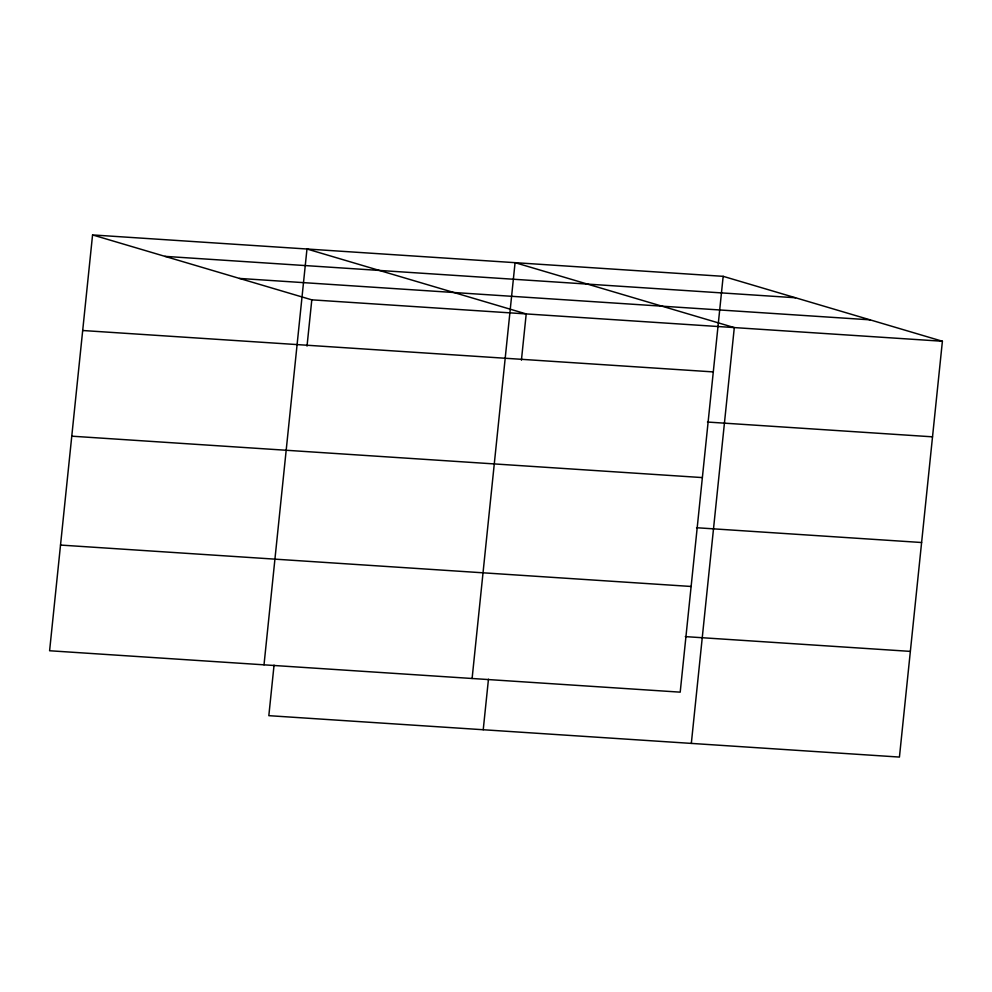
<?xml version="1.0" encoding="UTF-8"?>
<svg xmlns="http://www.w3.org/2000/svg" width="992" height="992" viewBox="0 0 992 992"><rect width="100%" height="100%" fill="white"/><g stroke="black" fill="none" stroke-linecap="round" stroke-linejoin="round"><path stroke-width="1.49" d="M92.566 234.93L49.6 650.752L680.202 692.156L723.168 276.334L92.566 234.93L311.798 299.844L942.4 341.248L899.434 757.07L268.832 715.666L274.052 665.124M264.008 664.826L306.974 249.004L526.206 313.931L521.42 360.17M307.024 346.096L311.798 299.844M472.105 678.491L515.071 262.669L734.303 327.596L691.325 743.405M483.228 729.74L488.461 679.198M164.92 256.358L795.522 297.761M239.456 278.43L870.058 319.833M82.696 330.51L713.298 371.913M707.47 422.046L932.517 436.827M71.771 436.182L702.373 477.586M696.545 527.732L921.605 542.512M60.524 545.067L691.126 586.47M685.298 636.616L910.346 651.384M723.168 276.334L942.4 341.248"/></g></svg>
